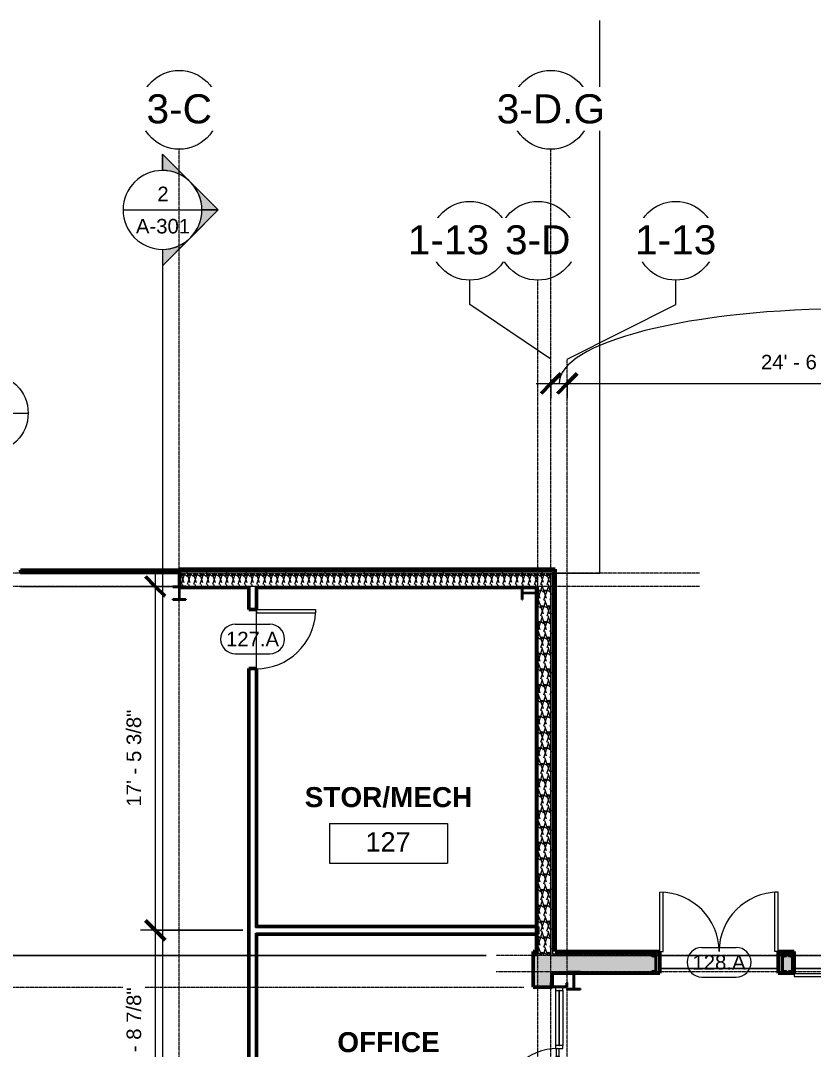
# Model space of a CAD drawing. Header units: inches. Extents: x 21592 to 24810, y -23179 to -20401.
# Drawn here: x 22459 to 22941, y -21181 to -20555 of the extents above; entities that cross this region are included whole.
import ezdxf

# ---------------------------------------------------------------- set-up
doc = ezdxf.new("R2010")
doc.units = ezdxf.units.IN
doc.header["$MEASUREMENT"] = 0
doc.linetypes.add('Grid Line 1_2_', pattern=[0.875, 0.5, -0.125, 0.125, -0.125])
for name, color, linetype, lineweight in [('A-ANNO-DIMS', 211, 'Continuous', 9), ('A-ANNO-DIMS-96', 211, 'Continuous', 9), ('A-AREA-IDEN', 2, 'Continuous', 9), ('A-DOOR', 31, 'Continuous', 13), ('A-DOOR-IDEN', 31, 'Continuous', 9), ('A-FLOR', 192, 'Continuous', 13), ('A-GLAZ-CURT', 52, 'Continuous', 9), ('A-GLAZ-CWMG', 51, 'Continuous', 9), ('A-WALL', 113, 'Continuous', 13), ('A-WALL-PATT', 111, 'Continuous', 50), ('EOP-PR', 4, 'Continuous', 9), ('G-ANNO-SYMB', 111, 'Continuous', 9), ('I-WALL', 2, 'Continuous', 13), ('L-SITE-WALL', 31, 'Continuous', 13), ('S-BEAM', 12, 'Continuous', 9), ('S-COLS', 52, 'Continuous', 9), ('S-GRID', 1, 'Continuous', 9), ('S-GRID-IDEN', 1, 'Continuous', 9)]:
    doc.layers.add(name, color=color, linetype=linetype, lineweight=lineweight)
doc.styles.add('Arial', font='arial.ttf', dxfattribs={"height": 17.703593})
doc.styles.add('Arial_1', font='arial.ttf', dxfattribs={"height": 8.851796})
doc.styles.add('Arial_2', font='arial.ttf', dxfattribs={"height": 11.802395})
doc.styles.add('Arial_B_1', font='arialbd.ttf', dxfattribs={"height": 12.177074})
doc.dimstyles.new('Linear_-_3_32__Arial', dxfattribs={"dimscale": 12, "dimtxt": 9, "dimasz": 1, "dimexe": 0.75, "dimexo": 0.5, "dimgap": 0.5, "dimtad": 1, "dimdec": 4, "dimrnd": 0.0625, "dimzin": 1, "dimdsep": 46, "dimlunit": 4, "dimtxsty": 'Arial_1', "dimblk1": 'OBLIQUE', "dimblk2": 'OBLIQUE', "dimsah": 1, "dimcen": 0.09, "dimdle": 0.75, "dimazin": 0, "dimtfac": 1, "dimtdec": 4, "dimtix": 1, "dimtmove": 0, "dimatfit": 3, "dimfxl": 1, "dimtvp": 1, "dimtfill": 1, "dimfrac": 2, "dimtolj": 1, "dimtzin": 0, "dimarcsym": 2})
doc.dimstyles.new('Linear_-_3_32__Arial_1', dxfattribs={"dimscale": 12, "dimtxt": 9, "dimasz": 1, "dimexe": 0.75, "dimexo": 0.5, "dimgap": 0.5, "dimtad": 1, "dimdec": 4, "dimrnd": 0.0625, "dimzin": 1, "dimdsep": 46, "dimlunit": 4, "dimtxsty": 'Arial_1', "dimblk1": 'OBLIQUE', "dimblk2": 'OBLIQUE', "dimsah": 1, "dimcen": 0.09, "dimdle": 0.75, "dimazin": 0, "dimtfac": 1, "dimtdec": 4, "dimtix": 1, "dimtmove": 1, "dimatfit": 3, "dimfxl": 1, "dimtvp": 1, "dimtfill": 1, "dimfrac": 2, "dimtolj": 1, "dimtzin": 0, "dimarcsym": 2})
doc.dimstyles.new('Linear_-_3_32__Arial_2', dxfattribs={"dimscale": 12, "dimtxt": 9, "dimasz": 1, "dimexe": 0.75, "dimexo": 0.5, "dimgap": 0.5, "dimtad": 1, "dimdec": 4, "dimrnd": 0.0625, "dimzin": 1, "dimdsep": 46, "dimlunit": 4, "dimtxsty": 'Arial_1', "dimblk1": 'OBLIQUE', "dimblk2": 'OBLIQUE', "dimsah": 1, "dimcen": 0.09, "dimdle": 0.75, "dimazin": 0, "dimtfac": 1, "dimtdec": 4, "dimtix": 1, "dimtmove": 0, "dimatfit": 3, "dimfxl": 1, "dimtvp": 1, "dimtfill": 1, "dimfrac": 2, "dimtolj": 1, "dimtzin": 0, "dimarcsym": 2})
doc.dimstyles.new('Linear_-_3_32__Arial_3', dxfattribs={"dimscale": 12, "dimtxt": 9, "dimasz": 1, "dimexe": 0.75, "dimexo": 0.5, "dimgap": 0.5, "dimtad": 1, "dimdec": 4, "dimrnd": 0.0625, "dimzin": 1, "dimdsep": 46, "dimlunit": 4, "dimtxsty": 'Arial_1', "dimblk1": 'OBLIQUE', "dimblk2": 'OBLIQUE', "dimsah": 1, "dimcen": 0.09, "dimdle": 0.75, "dimazin": 0, "dimtfac": 1, "dimtdec": 4, "dimtix": 1, "dimtmove": 0, "dimatfit": 3, "dimfxl": 1, "dimtvp": 1, "dimtfill": 1, "dimfrac": 2, "dimtolj": 1, "dimtzin": 0, "dimarcsym": 2})
pattern_1 = [(161.57, (0.48, 0.48), (-3.839953776, -1.544e-05), [0, -27.322, 3.034, 0]), (18.43, (-0.48, 0.48), (-3.839953776, 1.544e-05), [0, -27.322, 3.034, 0]), (108.43, (0.48, 0.48), (1.919622, -9.60052459), [9.106, -21.25]), (71.57, (-0.48, 0.48), (1.919622, 9.60052459), [9.106, -21.25])]
pattern_2 = [(0, (0, 0), (0, 12), []), (90, (0, 0), (-12, 7e-16), [])]
pattern_3 = [(45, (0, 0), (-9.503515, 9.503515), []), (45, (0, 14.4), (-9.503515, 9.503515), [])]
pattern_4 = [(0, (0, 0), (30.72, 7.68), [1.267, -21.773, 1.267, -21.773, -122.88]), (0, (0, 0), (30.72, 7.68), [-46.08, 1.267, -44.813, 1.267, -21.773, -53.76]), (0, (0, 0), (30.72, 7.68), [-115.2, 1.267, -14.093, 1.267, -37.133]), (120, (11.52, 3.84), (-22.0110751, 22.7643004), [1.267, -21.773, 1.267, -21.773, -122.88]), (120, (11.52, 3.84), (-22.0110751, 22.7643004), [-46.08, 1.267, -44.813, 1.267, -21.773, -53.76]), (120, (11.52, 3.84), (-22.0110751, 22.7643004), [-115.2, 1.267, -14.093, 1.267, -37.133]), (240, (15.36, 19.2), (-8.7089249, -30.4443004), [1.267, -21.773, 1.267, -21.773, -122.88]), (240, (15.36, 19.2), (-8.7089249, -30.4443004), [-46.08, 1.267, -44.813, 1.267, -21.773, -53.76]), (240, (15.36, 19.2), (-8.7089249, -30.4443004), [-115.2, 1.267, -14.093, 1.267, -37.133])]

# ---------------------------------------------------------------- blocks, each defined once
blk = doc.blocks.new('Struct_Xcel_Sports Complex_rvt-1-Enlarged First Floor Plan _West_')
at = {"layer": 'A-FLOR', "color": 10}
for p, q in [((22602.62, -21105.85), (22602.19, -20900.3)), ((22771.13, -21106.55), (22602.62, -21105.85)), ((22847.77, -21132.3), (22919.77, -21132.3)), ((22929.52, -21132.3), (23036.77, -21132.3))]:
    blk.add_line(p, q, dxfattribs=at)
at = {"layer": 'L-SITE-WALL', "color": 10}
for p, q in [((22847.77, -21124.3), (22919.77, -21124.3)), ((22929.52, -21124.3), (23036.77, -21124.3)), ((22919.77, -21132.3), (22847.77, -21132.3)), ((23036.77, -21132.3), (22929.52, -21132.3))]:
    blk.add_line(p, q, dxfattribs=at)
blk = doc.blocks.new('Single-Flush - 36_ x 84_-1318930-Enlarged First Floor Plan _West_')
at = {"layer": 'A-DOOR', "lineweight": 20}
for p, q in [((16, -2.37), (16, -38.39)), ((18, -2.37), (16, -2.37)), ((18, -2.37), (18, -38.39)), ((18, -38.39), (16, -38.39))]:
    blk.add_line(p, q, dxfattribs=at)
at = {"layer": 'A-DOOR', "lineweight": 9}
blk.add_arc((18, -2.37), 36.07, 180, 266.82115, dxfattribs=at)
blk = doc.blocks.new('Double-Flush - 72_ x 96_-983185-Enlarged First Floor Plan _West_')
at = {"layer": 'A-DOOR', "lineweight": 20}
for p, q in [((-36, -6.63), (-36, -42.63)), ((-36, -6.63), (-34, -6.63)), ((-34, -6.63), (-34, -42.63)), ((34, -6.63), (34, -42.57)), ((36, -6.63), (34, -6.63)), ((36, -6.63), (36, -42.63)), ((-36, -42.63), (-34, -42.63))]:
    blk.add_line(p, q, dxfattribs=at)
at = {"layer": 'A-DOOR', "lineweight": 9}
for centre, start, end in [((-36, -6.63), 270, 360), ((36, -6.63), 180, 270)]:
    blk.add_arc(centre, 36, start, end, dxfattribs=at)
blk = doc.blocks.new('Rectangular Mullion - Profile_Polycarbonate_Lower-1037133-Enlarged First Floor Plan _West_')
at = {"layer": 'A-GLAZ-CWMG'}
for p, q in [((22462.14, -20889.55), (22462.14, -20889.43)), ((22551.64, -20889.43), (22462.14, -20889.43)), ((22462.14, -20889.62), (22462.14, -20889.55)), ((22551.64, -20889.55), (22462.14, -20889.55)), ((22462.14, -20891.2), (22462.14, -20889.62)), ((22462.14, -20891.55), (22462.14, -20891.2)), ((22551.64, -20891.2), (22462.14, -20891.2)), ((22551.64, -20889.43), (22551.64, -20889.55)), ((22551.64, -20889.55), (22551.64, -20889.62)), ((22551.64, -20889.62), (22551.64, -20891.2)), ((22551.64, -20891.2), (22551.64, -20891.55))]:
    blk.add_line(p, q, dxfattribs=at)
blk = doc.blocks.new('overhead door - one-983186-Enlarged First Floor Plan _West_')
at = {"layer": 'A-DOOR'}
for p, q in [((54, -7), (-54, -7)), ((-54, -7), (-54, -8.75)), ((-54, -8.75), (54, -8.75)), ((54, -8.75), (54, -7))]:
    blk.add_line(p, q, dxfattribs=at)
blk = doc.blocks.new('Girt_C - 8_D-1279893-Enlarged First Floor Plan _West_')
at = {"layer": 'S-BEAM'}
for p, q in [((22555.27, -20891.55), (22458.52, -20891.55)), ((22458.52, -20899.55), (22551.14, -20899.55))]:
    blk.add_line(p, q, dxfattribs=at)
blk = doc.blocks.new('Door_Single_Storefront - one-1305252-Enlarged First Floor Plan _West_')
at = {"layer": 'A-DOOR'}
for p, q in [((-17.21875, 34.4375), (-17.21875, 0)), ((-12.21875, 1), (-17.21875, 1)), ((-12.21875, -0.75), (-12.21875, 1)), ((-12.21875, 1), (12.21875, 1)), ((12.21875, 0.5), (-12.21875, 0.5)), ((-12.21875, 0.5), (-12.21875, -0.25)), ((17.21875, 1), (12.21875, 1)), ((12.21875, 1), (12.21875, -0.75)), ((12.21875, -0.25), (12.21875, 0.5)), ((-17.21875, -0.75), (-12.21875, -0.75)), ((-12.21875, -0.25), (12.21875, -0.25)), ((12.21875, -0.75), (-12.21875, -0.75)), ((12.21875, -0.75), (17.21875, -0.75))]:
    blk.add_line(p, q, dxfattribs=at)
blk.add_arc((-17.21875, 0), 34.4375, 360, 90, dxfattribs=at)
blk = doc.blocks.new('System Panel - Interior Glazing-1220302-Enlarged First Floor Plan _West_')
at = {"layer": 'A-GLAZ-CURT', "lineweight": 13}
for p, q in [((16.71875, -0.5625), (-16.71875, -0.5625)), ((-16.71875, -0.5625), (-16.71875, -0.9375)), ((-16.71875, -0.9375), (16.71875, -0.9375)), ((16.71875, -0.9375), (16.71875, -0.5625))]:
    blk.add_line(p, q, dxfattribs=at)
blk = doc.blocks.new('Rectangular Mullion - Interior 1_75_ x 4_5_-1305250-Enlarged First Floor Plan _West_')
at = {"layer": 'A-GLAZ-CWMG'}
for p, q in [((22784.14, -21349.74), (22784.14, -21383.18)), ((22788.64, -21349.74), (22788.64, -21383.18))]:
    blk.add_line(p, q, dxfattribs=at)
blk = doc.blocks.new('Rectangular Mullion - Interior 1_75_ x 4_5_-1220297-Enlarged First Floor Plan _West_')
at = {"layer": 'A-GLAZ-CWMG', "lineweight": 20}
for p, q in [((-1.75, 3), (0, 3)), ((-1.75, -1.5), (-1.75, 3)), ((0, 3), (0, -1.5)), ((0, -1.5), (-1.75, -1.5))]:
    blk.add_line(p, q, dxfattribs=at)
blk = doc.blocks.new('Rectangular Mullion - Interior 1_75_ x 4_5_-1220290-Enlarged First Floor Plan _West_')
at = {"layer": 'A-GLAZ-CWMG', "lineweight": 20}
for p, q in [((-0.875, 3), (0.875, 3)), ((-0.875, -1.5), (-0.875, 3)), ((0.875, 3), (0.875, -1.5)), ((0.875, -1.5), (-0.875, -1.5))]:
    blk.add_line(p, q, dxfattribs=at)
blk = doc.blocks.new('Section - Section Head - Filled-1526-Enlarged First Floor Plan _West_')
at = {"layer": 'G-ANNO-SYMB'}
h = blk.add_hatch(color=256, dxfattribs=at)
edge = h.paths.add_edge_path(flags=0)
edge.add_line((-0.4268, 0.1768), (-0.25, 0.3536))
edge.add_line((-0.25, 0.3536), (-0.25, 0.25))
edge.add_arc((-0.25, 0), 0.25, 90, 135)
h = blk.add_hatch(color=256, dxfattribs=at)
edge = h.paths.add_edge_path(flags=0)
edge.add_arc((-0.25, 0), 0.25, 45, 90)
edge.add_line((-0.25, 0.25), (-0.25, 0.3536))
edge.add_line((-0.25, 0.3536), (-0.0732, 0.1768))
h = blk.add_hatch(color=256, dxfattribs=at)
edge = h.paths.add_edge_path(flags=0)
edge.add_arc((-0.25, 0), 0.2503, 137.9216, 180)
edge.add_line((-0.5003, 0), (-0.6036, 0))
edge.add_line((-0.6036, 0), (-0.4358, 0.1678))
h = blk.add_hatch(color=256, dxfattribs=at)
edge = h.paths.add_edge_path(flags=0)
edge.add_line((-0.0642, 0.1678), (0.1036, 0))
edge.add_line((0.1036, 0), (0.0003, 0))
edge.add_arc((-0.25, 0), 0.2503, 0, 42.0784)
for p, q in [((-0.25, 0.3536), (-0.6036, 0)), ((-0.25, 0.3536), (-0.4268, 0.1768)), ((-0.25, 0.3536), (0.1036, 0)), ((-0.25, 0.25), (-0.25, 0.3536)), ((-0.0732, 0.1768), (-0.25, 0.3536)), ((-0.25, 0.3536), (-0.25, 0.25)), ((-0.4358, 0.1678), (-0.6036, 0)), ((0.1036, 0), (-0.0642, 0.1678)), ((-0.6036, 0), (-0.5003, 0)), ((0.0003, 0), (0.1036, 0)), ((-0.5, 0), (-0.6036, 0)), ((0, 0), (0.1036, 0))]:
    blk.add_line(p, q, dxfattribs=at)
for radius, start, end in [(0.25, 360, 180), (0.25, 90, 135), (0.25, 45, 90), (0.2503, 137.9216, 180), (0.2503, 0, 42.0784), (0.25, 180, 360)]:
    blk.add_arc((-0.25, 0), radius, start, end, dxfattribs=at)
blk = doc.blocks.new('Grid - Grid Head - Circle-14747-Enlarged First Floor Plan _West_')
at = {"layer": 'S-GRID-IDEN'}
blk.add_circle((0, 0), 0.25, dxfattribs=at)
blk = doc.blocks.new('DIMBLOCK2-Enlarged First Floor Plan _West_')
at = {"layer": 'A-ANNO-DIMS-96', "lineweight": 50}
for p, q in [((22781.39, -20776.03), (22787.39, -20770.03)), ((22791.39, -20776.03), (22797.39, -20770.03)), ((22781.39, -20776.03), (22775.39, -20782.03)), ((22791.39, -20776.03), (22785.39, -20782.03))]:
    blk.add_line(p, q, dxfattribs=at)
at = {"layer": 'A-ANNO-DIMS-96'}
for p, q in [((22772.39, -20776.03), (22791.39, -20776.03)), ((22781.39, -20773.55), (22781.39, -20785.03)), ((22781.39, -20776.03), (22781.39, -20773.55)), ((22791.39, -20773.55), (22791.39, -20785.03)), ((22791.39, -20776.03), (22791.39, -20773.55))]:
    blk.add_line(p, q, dxfattribs=at)
blk.add_ellipse((22964.65, -20776.03), major_axis=(178.26, 0), ratio=0.255343, start_param=1.570796, end_param=3.141593, dxfattribs=at)
at = {"layer": 'A-ANNO-DIMS-96', "color": 0, "insert": (22964.65, -20725.96), "char_height": 8.8518, "width": 172.1354, "attachment_point": 1, "line_spacing_factor": 0.938532, "style": 'Arial_1', "bg_fill": 3, "box_fill_scale": 1.25, "bg_fill_color": 0, "bg_fill_transparency": 0}
blk.add_mtext('0\' - 10" GIRT @ 2-STORY', dxfattribs=at)
blk = doc.blocks.new('_Oblique')
at = {"color": 0, "linetype": 'ByBlock', "lineweight": -2}
blk.add_line((-0.5, -0.5), (0.5, 0.5), dxfattribs=at)
blk = doc.blocks.new('DIMBLOCK3-Enlarged First Floor Plan _West_')
at = {"layer": 'A-ANNO-DIMS-96', "lineweight": 50}
for p, q in [((22791.39, -20776.03), (22797.39, -20770.03)), ((23085.89, -20776.03), (23091.89, -20770.03)), ((22791.39, -20776.03), (22785.39, -20782.03)), ((23085.89, -20776.03), (23079.89, -20782.03))]:
    blk.add_line(p, q, dxfattribs=at)
at = {"layer": 'A-ANNO-DIMS-96'}
for p, q in [((22791.39, -20773.55), (22791.39, -20785.03)), ((22791.39, -20776.03), (22791.39, -20773.55)), ((22791.39, -20776.03), (23085.89, -20776.03)), ((23085.89, -20773.55), (23085.89, -20785.03)), ((23085.89, -20776.03), (23085.89, -20773.55))]:
    blk.add_line(p, q, dxfattribs=at)
at = {"layer": 'A-ANNO-DIMS-96', "color": 0, "insert": (22909.29, -20758.55), "char_height": 8.8518, "width": 70.4492, "attachment_point": 1, "line_spacing_factor": 0.938532, "style": 'Arial_1', "bg_fill": 3, "box_fill_scale": 1.25, "bg_fill_color": 0, "bg_fill_transparency": 0}
blk.add_mtext('24\' - 6 1/2"', dxfattribs=at)
blk = doc.blocks.new('Door Tag - Door Tag-4658-Enlarged First Floor Plan _West_')
at = {"layer": 'A-DOOR-IDEN'}
for p, q in [((-0.109375, 0.09375), (0.109375, 0.09375)), ((-0.109375, -0.09375), (0.109375, -0.09375))]:
    blk.add_line(p, q, dxfattribs=at)
for centre, start, end in [((-0.109375, 0), 90, 270), ((0.109375, 0), 270, 90)]:
    blk.add_arc(centre, 0.09375, start, end, dxfattribs=at)
blk = doc.blocks.new('DIMBLOCK8-Enlarged First Floor Plan _West_')
at = {"layer": 'A-ANNO-DIMS-96'}
for p, q in [((22540.55, -20890.55), (22540.55, -21108.93)), ((22543.04, -20899.55), (22531.55, -20899.55)), ((22540.55, -20899.55), (22543.04, -20899.55)), ((22593.77, -21108.93), (22531.55, -21108.93)), ((22540.55, -21108.93), (22593.77, -21108.93))]:
    blk.add_line(p, q, dxfattribs=at)
at = {"layer": 'A-ANNO-DIMS-96', "lineweight": 50}
for p, q in [((22540.55, -20899.55), (22534.55, -20893.55)), ((22540.55, -20899.55), (22546.55, -20905.55)), ((22540.55, -21108.93), (22534.55, -21102.93)), ((22540.55, -21108.93), (22546.55, -21114.93))]:
    blk.add_line(p, q, dxfattribs=at)
at = {"layer": 'A-ANNO-DIMS-96', "color": 0, "insert": (22523.07, -21033.59), "char_height": 8.8518, "width": 70.4492, "attachment_point": 1, "rotation": 90, "line_spacing_factor": 0.938532, "style": 'Arial_1', "bg_fill": 3, "box_fill_scale": 1.25, "bg_fill_color": 0, "bg_fill_transparency": 0}
blk.add_mtext('17\' - 5 3/8"', dxfattribs=at)
blk = doc.blocks.new('DIMBLOCK9-Enlarged First Floor Plan _West_')
at = {"layer": 'A-ANNO-DIMS-96', "lineweight": 50}
for p, q in [((22540.55, -21108.93), (22534.55, -21102.93)), ((22540.55, -21108.93), (22546.55, -21114.93)), ((22540.55, -21237.8), (22534.55, -21231.8)), ((22540.55, -21237.8), (22546.55, -21243.8))]:
    blk.add_line(p, q, dxfattribs=at)
at = {"layer": 'A-ANNO-DIMS-96'}
for p, q in [((22593.77, -21108.93), (22531.55, -21108.93)), ((22540.55, -21108.93), (22540.55, -21237.8)), ((22540.55, -21108.93), (22593.77, -21108.93)), ((22593.77, -21237.8), (22531.55, -21237.8)), ((22540.55, -21237.8), (22593.77, -21237.8))]:
    blk.add_line(p, q, dxfattribs=at)
at = {"layer": 'A-ANNO-DIMS-96', "color": 0, "insert": (22523.07, -21202.72), "char_height": 8.8518, "width": 70.4492, "attachment_point": 1, "rotation": 90, "line_spacing_factor": 0.938532, "style": 'Arial_1', "bg_fill": 3, "box_fill_scale": 1.25, "bg_fill_color": 0, "bg_fill_transparency": 0}
blk.add_mtext('10\' - 8 7/8"', dxfattribs=at)
blk = doc.blocks.new('DIMBLOCK15-Enlarged First Floor Plan _West_')
at = {"layer": 'A-ANNO-DIMS-96', "lineweight": 50}
for p, q in [((22012.71, -20891.55), (22006.71, -20885.55)), ((22012.71, -20891.55), (22018.71, -20897.55)), ((22012.71, -21124.3), (22006.71, -21118.3)), ((22012.71, -21124.3), (22018.71, -21130.3))]:
    blk.add_line(p, q, dxfattribs=at)
at = {"layer": 'A-ANNO-DIMS-96'}
for p, q in [((22012.71, -21133.3), (22012.71, -20882.55)), ((22010.22, -20891.55), (22021.71, -20891.55)), ((22012.71, -20891.55), (22010.22, -20891.55)), ((22742.02, -21124.3), (22003.71, -21124.3)), ((22012.71, -21124.3), (22742.02, -21124.3))]:
    blk.add_line(p, q, dxfattribs=at)
at = {"layer": 'A-ANNO-DIMS-96', "color": 0, "insert": (21995.23, -21037.28), "char_height": 8.8518, "width": 70.4492, "attachment_point": 1, "rotation": 90, "line_spacing_factor": 0.938532, "style": 'Arial_1', "bg_fill": 3, "box_fill_scale": 1.25, "bg_fill_color": 0, "bg_fill_transparency": 0}
blk.add_mtext('19\' - 4 3/4"', dxfattribs=at)
blk = doc.blocks.new('Room Tag - Room Tag-1304355-Enlarged First Floor Plan _West_')
at = {"layer": 'A-AREA-IDEN'}
for p, q in [((-0.375, -0.0625), (-0.375, -0.3125)), ((-0.375, -0.0625), (0.375, -0.0625)), ((0.375, -0.0625), (0.375, -0.3125)), ((-0.375, -0.3125), (0.375, -0.3125))]:
    blk.add_line(p, q, dxfattribs=at)

msp = doc.modelspace()

# ---------------------------------------------------------------- hatches: boundary and pattern name
at = {"layer": 'A-WALL-PATT', "lineweight": 9, "transparency": 33554649}
msp.add_hatch(color=256, dxfattribs=at).paths.add_polyline_path([(22555.20273, -20891.19909), (22555.20273, -20889.62429), (22458.57773, -20889.62429), (22458.57773, -20891.19909), (22533.35196, -20891.19909)], flags=0)
at = {"layer": 'A-WALL-PATT', "lineweight": 9}
h = msp.add_hatch(dxfattribs=at)
h.set_pattern_fill('FP_9', color=256, style=0, pattern_type=2)
h.set_pattern_definition(pattern_2)
h.paths.add_polyline_path([(22555.26523, -20891.55281), (22782.39023, -20891.55281), (22782.39023, -20890.55281), (22555.26523, -20890.55281)], flags=0)
h = msp.add_hatch(dxfattribs=at)
h.set_pattern_fill('FP_7', color=256, style=0, pattern_type=2)
h.set_pattern_definition(pattern_1)
h.paths.add_polyline_path([(22555.26523, -20899.55281), (22781.39023, -20899.55281), (22781.39023, -20891.55281), (22555.26523, -20891.55281)], flags=0)
h = msp.add_hatch(dxfattribs=at)
h.set_pattern_fill('FP_9', color=256, style=0, pattern_type=2)
h.set_pattern_definition(pattern_2)
h.paths.add_polyline_path([(22781.39023, -21123.30281), (22782.39023, -21123.30281), (22782.39023, -20891.55281), (22781.39023, -20891.55281), (22781.39023, -21121.80281)], flags=0)
h = msp.add_hatch(dxfattribs=at)
h.set_pattern_fill('FP_10', color=256, style=0, pattern_type=2)
h.set_pattern_definition(pattern_4)
h.paths.add_polyline_path([(22597.39999, -21524.67781), (22598.02499, -21524.67781), (22598.02499, -21519.67781), (22599.77499, -21519.67781), (22599.77499, -21519.05281), (22597.39999, -21519.05281)], flags=0)
h.paths.add_polyline_path([(22597.39999, -21487.05281), (22599.77499, -21487.05281), (22599.77499, -21486.42781), (22598.02499, -21486.42781), (22598.02499, -21287.30281), (22599.77499, -21287.30281), (22599.77499, -21286.67781), (22597.39999, -21286.67781), (22597.39999, -21484.63032)], flags=0)
h.paths.add_polyline_path([(22599.77499, -21252.24031), (22599.77499, -21251.61531), (22598.02499, -21251.61531), (22598.02499, -20950.24031), (22599.77499, -20950.24031), (22599.77499, -20949.61531), (22597.39999, -20949.61531), (22597.39999, -21252.24031)], flags=0)
h.paths.add_polyline_path([(22597.39999, -20913.61531), (22599.77499, -20913.61531), (22599.77499, -20912.99031), (22598.02499, -20912.99031), (22598.02499, -20899.55281), (22597.39999, -20899.55281), (22597.39999, -20903.64101)], flags=0)
h = msp.add_hatch(dxfattribs=at)
h.set_pattern_fill('FP_10', color=256, style=0, pattern_type=2)
h.set_pattern_definition(pattern_4)
h.paths.add_polyline_path([(22602.14999, -21524.67781), (22602.14999, -21519.05281), (22599.77499, -21519.05281), (22599.77499, -21519.67781), (22601.52499, -21519.67781), (22601.52499, -21524.67781)], flags=0)
h.paths.add_polyline_path([(22599.77499, -21487.05281), (22602.14999, -21487.05281), (22602.14999, -21437.55281), (22601.52499, -21437.55281), (22601.52499, -21486.42781), (22599.77499, -21486.42781)], flags=0)
h.paths.add_polyline_path([(22601.52499, -21434.05281), (22602.14999, -21434.05281), (22602.14999, -21292.80281), (22601.52499, -21292.80281), (22601.52499, -21329.69984)], flags=0)
h.paths.add_polyline_path([(22602.14999, -21289.30281), (22602.14999, -21286.67781), (22599.77499, -21286.67781), (22599.77499, -21287.30281), (22601.52499, -21287.30281), (22601.52499, -21289.30281)], flags=0)
h.paths.add_polyline_path([(22602.14999, -21252.24031), (22602.14999, -21239.55281), (22601.52499, -21239.55281), (22601.52499, -21251.61531), (22599.77499, -21251.61531), (22599.77499, -21252.24031)], flags=0)
h.paths.add_polyline_path([(22602.14999, -21236.05281), (22602.14999, -21110.67781), (22601.52499, -21110.67781), (22601.52499, -21236.05281)], flags=0)
h.paths.add_polyline_path([(22602.14999, -21107.17781), (22602.14999, -20949.61531), (22599.77499, -20949.61531), (22599.77499, -20950.24031), (22601.52499, -20950.24031), (22601.52499, -21107.17781)], flags=0)
h.paths.add_polyline_path([(22599.77499, -20913.61531), (22602.14999, -20913.61531), (22602.14999, -20899.55281), (22601.52499, -20899.55281), (22601.52499, -20912.99031), (22599.77499, -20912.99031)], flags=0)
h = msp.add_hatch(dxfattribs=at)
h.set_pattern_fill('FP_7', color=256, style=0, pattern_type=2)
h.set_pattern_definition(pattern_1)
h.paths.add_polyline_path([(22773.39023, -21124.30281), (22781.39023, -21124.30281), (22781.39023, -20899.55281), (22773.39023, -20899.55281), (22773.39023, -21123.30281)], flags=0)
h = msp.add_hatch(dxfattribs=at)
h.set_pattern_fill('FP_10', color=256, style=0, pattern_type=2)
h.set_pattern_definition(pattern_4)
h.paths.add_polyline_path([(22772.76523, -21107.17781), (22773.39023, -21107.17781), (22773.39023, -21106.55281), (22602.14999, -21106.55281), (22602.14999, -21107.17781), (22755.71526, -21107.17781)], flags=0)
h = msp.add_hatch(dxfattribs=at)
h.set_pattern_fill('FP_10', color=256, style=0, pattern_type=2)
h.set_pattern_definition(pattern_4)
h.paths.add_polyline_path([(22602.14999, -21111.30281), (22773.39023, -21111.30281), (22773.39023, -21107.17781), (22772.76523, -21107.17781), (22772.76523, -21110.67781), (22602.14999, -21110.67781)], flags=0)
h = msp.add_hatch(dxfattribs=at)
h.set_pattern_fill('FP_9', color=256, style=0, pattern_type=2)
h.set_pattern_definition(pattern_2)
h.paths.add_polyline_path([(24312.2584, -21124.30281), (24312.2584, -21123.30281), (23037.51523, -21123.30281), (23037.51523, -21124.30281), (23719.28959, -21124.30281)], flags=0)
h.paths.add_polyline_path([(22771.38923, -21124.30281), (22773.39023, -21124.30281), (22773.39023, -21123.30281), (22770.63923, -21123.30281), (22770.63923, -21124.30281)], flags=0)
h.paths.add_polyline_path([(22781.39023, -21124.30281), (22847.76523, -21124.30281), (22847.76523, -21123.30281), (22781.39023, -21123.30281)], flags=0)
h.paths.add_polyline_path([(22919.76523, -21124.30281), (22929.51523, -21124.30281), (22929.51523, -21123.30281), (22919.76523, -21123.30281)], flags=0)
h = msp.add_hatch(dxfattribs=at)
h.set_pattern_fill('FP_7', color=256, style=0, pattern_type=2)
h.set_pattern_definition(pattern_1)
h.paths.add_polyline_path([(23719.28959, -21134.30281), (24312.2584, -21134.30281), (24312.2584, -21124.30281), (23037.51523, -21124.30281), (23037.51523, -21134.30281), (23645.16849, -21134.30281)], flags=0)
h.paths.add_polyline_path([(22774.24554, -21134.30281), (22847.76523, -21134.30281), (22847.76523, -21124.30281), (22771.38923, -21124.30281), (22771.38923, -21134.30281)], flags=0)
h.paths.add_polyline_path([(22919.76523, -21134.30281), (22929.51523, -21134.30281), (22929.51523, -21124.30281), (22919.76523, -21124.30281)], flags=0)
h = msp.add_hatch(dxfattribs=at)
h.set_pattern_fill('FP_7', color=256, style=0, pattern_type=2)
h.set_pattern_definition(pattern_1)
h.paths.add_polyline_path([(22781.38923, -22359.55281), (22781.38923, -22350.17781), (22771.38923, -22350.17781), (22771.38923, -22359.55281)], flags=0)
h.paths.add_polyline_path([(22771.38923, -22276.55281), (22781.38923, -22276.55281), (22781.38923, -21385.17781), (22771.38923, -21385.17781), (22771.38923, -22259.28274)], flags=0)
h.paths.add_polyline_path([(22771.38923, -21143.67781), (22781.38923, -21143.67781), (22781.38923, -21134.30281), (22771.38923, -21134.30281), (22771.38923, -21136.03674)], flags=0)
at = {"layer": 'S-COLS'}
h = msp.add_hatch(dxfattribs=at)
h.set_pattern_fill('FP_6', color=256, style=0, pattern_type=2)
h.set_pattern_definition(pattern_3)
h.paths.add_polyline_path([(22551.14023, -20907.80281), (22559.14023, -20907.80281), (22559.14023, -20907.36922), (22555.97616, -20907.36922), (22555.48726, -20907.16671), (22555.28476, -20906.67781), (22555.28476, -20900.67781), (22555.48726, -20900.18891), (22555.97616, -20899.9864), (22559.14023, -20899.9864), (22559.14023, -20899.55281), (22551.14023, -20899.55281), (22551.14023, -20899.9864), (22554.30429, -20899.9864), (22554.79319, -20900.18891), (22554.99569, -20900.67781), (22554.99569, -20906.67781), (22554.79319, -20907.16671), (22554.30429, -20907.36922), (22551.14023, -20907.36922)], flags=0)
h = msp.add_hatch(dxfattribs=at)
h.set_pattern_fill('FP_6', color=256, style=0, pattern_type=2)
h.set_pattern_definition(pattern_3)
h.paths.add_polyline_path([(22772.95663, -20907.55281), (22773.39023, -20907.55281), (22773.39023, -20899.55281), (22772.95663, -20899.55281), (22772.95663, -20902.71687), (22772.75412, -20903.20577), (22772.26523, -20903.40828), (22764.76523, -20903.40828), (22764.27633, -20903.20577), (22764.07382, -20902.71687), (22764.07382, -20899.55281), (22763.64023, -20899.55281), (22763.64023, -20907.55281), (22764.07382, -20907.55281), (22764.07382, -20904.38875), (22764.27633, -20903.89985), (22764.76523, -20903.69734), (22772.26523, -20903.69734), (22772.75412, -20903.89985), (22772.95663, -20904.38875)], flags=0)
h = msp.add_hatch(dxfattribs=at)
h.set_pattern_fill('FP_6', color=256, style=0, pattern_type=2)
h.set_pattern_definition(pattern_3)
h.paths.add_polyline_path([(22845.51523, -21134.30281), (22845.51523, -21124.30281), (22842.62523, -21124.30281), (22842.75293, -21124.61111), (22843.06123, -21124.73881), (22844.98923, -21125.04418), (22844.98923, -21133.56145), (22843.06123, -21133.86681), (22842.75293, -21133.99451), (22842.62523, -21134.30281)], flags=0)
h = msp.add_hatch(dxfattribs=at)
h.set_pattern_fill('FP_6', color=256, style=0, pattern_type=2)
h.set_pattern_definition(pattern_3)
h.paths.add_polyline_path([(22922.01523, -21134.30281), (22924.90523, -21134.30281), (22924.77752, -21133.99451), (22924.46923, -21133.86681), (22922.54123, -21133.56145), (22922.54123, -21125.04418), (22924.46923, -21124.73881), (22924.77752, -21124.61111), (22924.90523, -21124.30281), (22922.01523, -21124.30281)], flags=0)
h = msp.add_hatch(dxfattribs=at)
h.set_pattern_fill('FP_6', color=256, style=0, pattern_type=2)
h.set_pattern_definition(pattern_3)
h.paths.add_polyline_path([(22928.76523, -21134.30281), (22928.76523, -21124.30281), (22925.87523, -21124.30281), (22926.00293, -21124.61111), (22926.31123, -21124.73881), (22928.23923, -21125.04418), (22928.23923, -21133.56145), (22926.31123, -21133.86681), (22926.00293, -21133.99451), (22925.87523, -21134.30281)], flags=0)
h = msp.add_hatch(dxfattribs=at)
h.set_pattern_fill('FP_6', color=256, style=0, pattern_type=2)
h.set_pattern_definition(pattern_3)
h.paths.add_polyline_path([(22791.39023, -21145.05281), (22799.39023, -21145.05281), (22799.39023, -21144.61922), (22796.22616, -21144.61922), (22795.73726, -21144.41671), (22795.53476, -21143.92781), (22795.53476, -21135.42781), (22795.73726, -21134.93891), (22796.22616, -21134.7364), (22799.39023, -21134.7364), (22799.39023, -21134.30281), (22791.39023, -21134.30281), (22791.39023, -21134.7364), (22794.55429, -21134.7364), (22795.04319, -21134.93891), (22795.24569, -21135.42781), (22795.24569, -21143.92781), (22795.04319, -21144.41671), (22794.55429, -21144.61922), (22791.39023, -21144.61922)], flags=0)
h = msp.add_hatch(dxfattribs=at)
h.set_pattern_fill('FP_6', color=256, style=0, pattern_type=2)
h.set_pattern_definition(pattern_3)
h.paths.add_polyline_path([(22791.38923, -21143.67781), (22791.38923, -21140.78781), (22791.08093, -21140.91551), (22790.95323, -21141.22381), (22790.64786, -21143.15181), (22782.13059, -21143.15181), (22781.82523, -21141.22381), (22781.69752, -21140.91551), (22781.38923, -21140.78781), (22781.38923, -21143.67781)], flags=0)

# ---------------------------------------------------------------- linework, layer by layer
at = {"layer": 'A-WALL', "lineweight": 50}
for p, q in [((22555.20273, -20889.62429), (22458.57773, -20889.62429)), ((22458.57773, -20889.62429), (22458.57773, -20891.19909)), ((22458.57773, -20891.19909), (22555.20273, -20891.19909)), ((22555.20273, -20891.19909), (22555.20273, -20889.62429))]:
    msp.add_line(p, q, dxfattribs=at)
at = {"layer": 'A-WALL'}
for p, q in [((22782.39023, -20890.55281), (22555.26523, -20890.55281)), ((22781.39023, -20891.55281), (22555.26523, -20891.55281)), ((22781.39023, -20891.55281), (22781.39023, -21124.30281)), ((22782.39023, -20890.55281), (22782.39023, -21123.30281)), ((22773.39023, -20899.55281), (22555.26523, -20899.55281)), ((22597.39999, -20899.55281), (22597.39999, -20900.30281)), ((22598.02499, -20899.55281), (22598.02499, -20912.99031)), ((22601.52499, -20912.99031), (22601.52499, -20899.55281)), ((22602.14999, -20899.55281), (22602.14999, -20900.30281)), ((22773.39023, -20899.55281), (22773.39023, -21124.30281)), ((22598.02499, -20912.99031), (22601.52499, -20912.99031)), ((22601.52499, -20950.24031), (22598.02499, -20950.24031)), ((22598.02499, -20950.24031), (22598.02499, -21251.61531)), ((22601.52499, -21107.17781), (22601.52499, -20950.24031)), ((22601.52499, -21107.17781), (22772.76523, -21107.17781)), ((22601.52499, -21236.05281), (22601.52499, -21110.67781)), ((22601.52499, -21110.67781), (22772.76523, -21110.67781)), ((22772.76523, -21110.67781), (22772.76523, -21107.17781)), ((22770.63923, -21123.30281), (22773.39023, -21123.30281)), ((22772.64023, -21123.30281), (22772.64023, -21121.80281)), ((22782.39023, -21123.30281), (22847.76523, -21123.30281)), ((22919.76523, -21123.30281), (22929.51523, -21123.30281)), ((22770.63923, -21124.30281), (22773.39023, -21124.30281)), ((22771.38923, -21143.67781), (22771.38923, -21124.30281)), ((22781.39023, -21124.30281), (22847.76523, -21124.30281)), ((22919.76523, -21124.30281), (22929.51523, -21124.30281)), ((22781.38923, -21134.30281), (22847.76523, -21134.30281)), ((22781.38923, -21134.30281), (22781.38923, -21143.67781)), ((22919.76523, -21134.30281), (22929.51523, -21134.30281))]:
    msp.add_line(p, q, dxfattribs=at)
at = {"layer": 'EOP-PR'}
for p, q in [((22811.23523, -20891.55281), (22811.23523, -20555.04742)), ((22783.89023, -20891.55281), (22811.23523, -20891.55281))]:
    msp.add_line(p, q, dxfattribs=at)
at = {"layer": 'G-ANNO-SYMB'}
for p, q in [((22520.94179, -20670.34266), (22568.94179, -20670.34266)), ((22544.94179, -20694.34266), (22544.94179, -23039.38678)), ((22415.17362, -20794.08211), (22463.17362, -20794.08211))]:
    msp.add_line(p, q, dxfattribs=at)
at = {"layer": 'I-WALL', "lineweight": 50}
for p, q in [((22597.39999, -20900.30281), (22597.39999, -20913.61531)), ((22602.14999, -20913.61531), (22602.14999, -20900.30281)), ((22597.39999, -20913.61531), (22602.14999, -20913.61531)), ((22597.39999, -20949.61531), (22597.39999, -21252.24031)), ((22602.14999, -20949.61531), (22597.39999, -20949.61531)), ((22602.14999, -21106.55281), (22602.14999, -20949.61531)), ((22773.39023, -21106.55281), (22602.14999, -21106.55281)), ((22773.39023, -21111.30281), (22773.39023, -21106.55281)), ((22602.14999, -21235.42781), (22602.14999, -21111.30281)), ((22602.14999, -21111.30281), (22773.39023, -21111.30281))]:
    msp.add_line(p, q, dxfattribs=at)
at = {"layer": 'L-SITE-WALL', "lineweight": 50}
for p, q in [((22783.89023, -20889.05281), (22555.26523, -20889.05281)), ((22555.26523, -20889.05281), (22555.26523, -20900.30281)), ((22783.89023, -21121.80281), (22783.89023, -20889.05281)), ((22555.26523, -20900.30281), (22597.39999, -20900.30281)), ((22602.14999, -20900.30281), (22772.64023, -20900.30281)), ((22772.64023, -20900.30281), (22772.64023, -21121.80281)), ((22772.64023, -21121.80281), (22770.63923, -21121.80281)), ((22770.63923, -21121.80281), (22770.63923, -21143.67781)), ((22847.76523, -21121.80281), (22783.89023, -21121.80281)), ((22847.76523, -21135.05281), (22847.76523, -21121.80281)), ((22929.51523, -21121.80281), (22919.76523, -21121.80281)), ((22919.76523, -21121.80281), (22919.76523, -21135.05281)), ((22929.51523, -21135.05281), (22929.51523, -21121.80281)), ((22782.13923, -21135.05281), (22847.76523, -21135.05281)), ((22782.13923, -21143.67781), (22782.13923, -21135.05281)), ((22919.76523, -21135.05281), (22929.51523, -21135.05281)), ((22770.63923, -21143.67781), (22782.13923, -21143.67781))]:
    msp.add_line(p, q, dxfattribs=at)
at = {"layer": 'S-COLS', "lineweight": 30}
for p, q in [((22559.14023, -20899.55281), (22551.14023, -20899.55281)), ((22551.14023, -20899.55281), (22551.14023, -20899.9864)), ((22551.14023, -20899.9864), (22554.30429, -20899.9864)), ((22554.99569, -20900.67781), (22554.99569, -20906.67781)), ((22555.28476, -20906.67781), (22555.28476, -20900.67781)), ((22555.97616, -20899.9864), (22559.14023, -20899.9864)), ((22559.14023, -20899.9864), (22559.14023, -20899.55281)), ((22764.07382, -20899.55281), (22763.64023, -20899.55281)), ((22763.64023, -20899.55281), (22763.64023, -20907.55281)), ((22764.07382, -20902.71687), (22764.07382, -20899.55281)), ((22764.07382, -20907.55281), (22764.07382, -20904.38875)), ((22772.26523, -20903.40828), (22764.76523, -20903.40828)), ((22764.76523, -20903.69734), (22772.26523, -20903.69734)), ((22773.39023, -20899.55281), (22772.95663, -20899.55281)), ((22772.95663, -20899.55281), (22772.95663, -20902.71687)), ((22772.95663, -20904.38875), (22772.95663, -20907.55281)), ((22773.39023, -20907.55281), (22773.39023, -20899.55281)), ((22554.30429, -20907.36922), (22551.14023, -20907.36922)), ((22551.14023, -20907.36922), (22551.14023, -20907.80281)), ((22551.14023, -20907.80281), (22559.14023, -20907.80281)), ((22559.14023, -20907.36922), (22555.97616, -20907.36922)), ((22559.14023, -20907.80281), (22559.14023, -20907.36922)), ((22763.64023, -20907.55281), (22764.07382, -20907.55281)), ((22772.95663, -20907.55281), (22773.39023, -20907.55281)), ((22845.51523, -21124.30281), (22842.62523, -21124.30281)), ((22843.06123, -21124.73881), (22844.98923, -21125.04418)), ((22844.98923, -21125.04418), (22844.98923, -21133.56145)), ((22845.51523, -21134.30281), (22845.51523, -21124.30281)), ((22924.90523, -21124.30281), (22922.01523, -21124.30281)), ((22922.01523, -21124.30281), (22922.01523, -21134.30281)), ((22922.54123, -21125.04418), (22924.46923, -21124.73881)), ((22922.54123, -21133.56145), (22922.54123, -21125.04418)), ((22928.76523, -21124.30281), (22925.87523, -21124.30281)), ((22926.31123, -21124.73881), (22928.23923, -21125.04418)), ((22928.23923, -21125.04418), (22928.23923, -21133.56145)), ((22928.76523, -21134.30281), (22928.76523, -21124.30281)), ((22799.39023, -21134.30281), (22791.39023, -21134.30281)), ((22791.39023, -21134.30281), (22791.39023, -21134.7364)), ((22791.39023, -21134.7364), (22794.55429, -21134.7364)), ((22795.24569, -21135.42781), (22795.24569, -21143.92781)), ((22795.53476, -21143.92781), (22795.53476, -21135.42781)), ((22796.22616, -21134.7364), (22799.39023, -21134.7364)), ((22799.39023, -21134.7364), (22799.39023, -21134.30281)), ((22842.62523, -21134.30281), (22845.51523, -21134.30281)), ((22844.98923, -21133.56145), (22843.06123, -21133.86681)), ((22922.01523, -21134.30281), (22924.90523, -21134.30281)), ((22924.46923, -21133.86681), (22922.54123, -21133.56145)), ((22925.87523, -21134.30281), (22928.76523, -21134.30281)), ((22928.23923, -21133.56145), (22926.31123, -21133.86681)), ((22781.38923, -21140.78781), (22781.38923, -21143.67781)), ((22782.13059, -21143.15181), (22781.82523, -21141.22381)), ((22790.95323, -21141.22381), (22790.64786, -21143.15181)), ((22791.38923, -21143.67781), (22791.38923, -21140.78781)), ((22781.38923, -21143.67781), (22791.38923, -21143.67781)), ((22790.64786, -21143.15181), (22782.13059, -21143.15181)), ((22794.55429, -21144.61922), (22791.39023, -21144.61922)), ((22791.39023, -21144.61922), (22791.39023, -21145.05281)), ((22791.39023, -21145.05281), (22799.39023, -21145.05281)), ((22799.39023, -21144.61922), (22796.22616, -21144.61922)), ((22799.39023, -21145.05281), (22799.39023, -21144.61922))]:
    msp.add_line(p, q, dxfattribs=at)
for centre, radius, start, end in [((22554.30429, -20900.67781), 0.69141, 0, 90), ((22555.97616, -20900.67781), 0.69141, 90, 180), ((22764.76523, -20902.71687), 0.69141, 180, 270), ((22764.76523, -20904.38875), 0.69141, 90, 180), ((22772.26523, -20902.71687), 0.69141, 270, 0), ((22772.26523, -20904.38875), 0.69141, 0, 90), ((22554.30429, -20906.67781), 0.69141, 270, 0), ((22555.97616, -20906.67781), 0.69141, 180, 270), ((22843.06123, -21124.30281), 0.436, 180, 270), ((22924.46923, -21124.30281), 0.436, 270, 0), ((22926.31123, -21124.30281), 0.436, 180, 270), ((22794.55429, -21135.42781), 0.69141, 0, 90), ((22796.22616, -21135.42781), 0.69141, 90, 180), ((22843.06123, -21134.30281), 0.436, 90, 180), ((22924.46923, -21134.30281), 0.436, 0, 90), ((22926.31123, -21134.30281), 0.436, 90, 180), ((22781.38923, -21141.22381), 0.436, 359.99999999, 89.99999999), ((22791.38923, -21141.22381), 0.436, 89.99999999, 179.99999999), ((22794.55429, -21143.92781), 0.69141, 270, 0), ((22796.22616, -21143.92781), 0.69141, 180, 270)]:
    msp.add_arc(centre, radius, start, end, dxfattribs=at)
at = {"layer": 'S-GRID', "linetype": 'Grid Line 1_2_'}
for p, q in [((22555.14023, -22972.85091), (22555.14023, -20633.37408)), ((22781.39023, -22389.5762), (22781.39023, -20761.12653)), ((22791.39023, -22389.5762), (22791.39023, -20761.12653)), ((22871.85188, -20891.55281), (21705.56096, -20891.55281)), ((22871.85188, -20899.55281), (21657.56096, -20899.55281)), ((24694.78907, -21124.30281), (22748.01523, -21124.30281)), ((24742.78907, -21134.30281), (22748.01523, -21134.30281)), ((22765.01217, -21143.80281), (21657.56096, -21143.80281))]:
    msp.add_line(p, q, dxfattribs=at)
at = {"layer": 'S-GRID'}
for p, q in [((22732.09373, -20727.98985), (22732.09373, -20713.12653)), ((22857.36517, -20727.98985), (22857.36517, -20713.12653)), ((22781.39023, -20761.12653), (22732.09373, -20727.98985)), ((22791.39023, -20761.12653), (22857.36517, -20727.98985))]:
    msp.add_line(p, q, dxfattribs=at)

# ---------------------------------------------------------------- block references
at = {"layer": 'A-DOOR'}
for name, p, rotation in [('Single-Flush - 36_ x 84_-1318930-Enlarged First Floor Plan _West_', (22599.77499, -20931.61531), 89.99999999999959), ('Double-Flush - 72_ x 96_-983185-Enlarged First Floor Plan _West_', (22883.76523, -21128.42781), 180), ('Door_Single_Storefront - one-1305252-Enlarged First Floor Plan _West_', (22785.63923, -21198.08406), 90)]:
    msp.add_blockref(name, p, dxfattribs=dict(at, rotation=rotation))
msp.add_blockref('overhead door - one-983186-Enlarged First Floor Plan _West_', (22983.51523, -21128.42781), dxfattribs=at)
at = {"layer": 'A-DOOR-IDEN', "xscale": 95.99999999999994, "yscale": 95.99999999999994, "zscale": 95.99999999999994}
for p in [(22599.77499, -20931.61531), (22883.76523, -21128.42781)]:
    msp.add_blockref('Door Tag - Door Tag-4658-Enlarged First Floor Plan _West_', p, dxfattribs=at)
at = {"layer": 'A-GLAZ-CURT', "rotation": 90}
msp.add_blockref('System Panel - Interior Glazing-1220302-Enlarged First Floor Plan _West_', (22785.63923, -21162.39656), dxfattribs=at)
at = {"layer": 'A-GLAZ-CWMG'}
for name, p in [('Rectangular Mullion - Profile_Polycarbonate_Lower-1037133-Enlarged First Floor Plan _West_', (0, 0)), ('Rectangular Mullion - Interior 1_75_ x 4_5_-1305250-Enlarged First Floor Plan _West_', (0, 204.0625))]:
    msp.add_blockref(name, p, dxfattribs=at)
at = {"layer": 'A-GLAZ-CWMG', "extrusion": (0, 0, -1), "rotation": 90}
for name, p in [('Rectangular Mullion - Interior 1_75_ x 4_5_-1220297-Enlarged First Floor Plan _West_', (-22785.63923, -21143.92781)), ('Rectangular Mullion - Interior 1_75_ x 4_5_-1220290-Enlarged First Floor Plan _West_', (-22785.63923, -21179.99031))]:
    msp.add_blockref(name, p, dxfattribs=at)
at = {"layer": 'G-ANNO-SYMB', "xscale": 95.99999999999994, "yscale": 95.99999999999994, "zscale": 95.99999999999994, "rotation": 269.9999999999996}
msp.add_blockref('Section - Section Head - Filled-1526-Enlarged First Floor Plan _West_', (22544.94179, -20694.34266), dxfattribs=at)
at = {"layer": 'G-ANNO-SYMB', "extrusion": (0, 0, -1), "xscale": 95.99999999999994, "yscale": 95.99999999999994, "zscale": 95.99999999999994, "rotation": 270.0000000000003}
msp.add_blockref('Section - Section Head - Filled-1526-Enlarged First Floor Plan _West_', (-22439.17362, -20818.08211), dxfattribs=at)
at = {"layer": 'S-BEAM'}
msp.add_blockref('Girt_C - 8_D-1279893-Enlarged First Floor Plan _West_', (0, 0), dxfattribs=at)
at = {"layer": 'S-GRID-IDEN', "xscale": 95.99999999999994, "yscale": 95.99999999999994, "zscale": 95.99999999999994}
for p in [(22555.14023, -20609.37408), (22781.39023, -20609.37408), (22732.09373, -20689.12653), (22857.36517, -20689.12653)]:
    msp.add_blockref('Grid - Grid Head - Circle-14747-Enlarged First Floor Plan _West_', p, dxfattribs=at)

# ---------------------------------------------------------------- texts
at = {"layer": 'A-AREA-IDEN', "insert": (22682.54316, -21170.9693), "char_height": 12.177074, "width": 72.432, "attachment_point": 2, "line_spacing_factor": 0.938532, "style": 'Arial_B_1'}
msp.add_mtext('OFFICE', dxfattribs=at)
at = {"layer": 'A-DOOR-IDEN', "char_height": 8.851796, "width": 38.556, "attachment_point": 2, "line_spacing_factor": 0.938532, "style": 'Arial_1'}
for s, insert in [('127.A', (22599.73367, -20927.21092)), ('128.A', (22883.7239, -21124.02342))]:
    msp.add_mtext(s, dxfattribs=dict(at, insert=insert))
at = {"layer": 'G-ANNO-SYMB', "attachment_point": 2, "line_spacing_factor": 0.938532, "style": 'Arial_1'}
for s, insert, char_height, width in [('2', (22545.24916, -20656.17353), 8.8518, 8.208), ('A-301', (22545.24916, -20675.80978), 8.851796, 39.312)]:
    msp.add_mtext(s, dxfattribs=dict(at, insert=insert, char_height=char_height, width=width))

# ---------------------------------------------------------------- next in the draw order: texts
at = {"layer": 'S-GRID-IDEN', "char_height": 17.703593, "attachment_point": 2, "line_spacing_factor": 0.938532, "style": 'Arial', "bg_fill": 3, "box_fill_scale": 1.25, "bg_fill_color": 0, "bg_fill_transparency": 0}
for s, insert, width in [('3-C', (22555.13561, -20599.93721), 47.304), ('3-D.G', (22781.38561, -20599.93721), 78.408), ('1-13.G', (22732.08912, -20679.68966), 90.072), ('1-13', (22857.36056, -20679.68966), 58.968)]:
    msp.add_mtext(s, dxfattribs=dict(at, insert=insert, width=width))

# ---------------------------------------------------------------- next in the draw order: dimensions: what is measured, and where the dimension line sits
at = {"layer": 'A-ANNO-DIMS'}
dim = msp.add_linear_dim(base=(22791.39023, -20776.031), p1=(22781.39023, -20767.54572), p2=(22791.39023, -20767.54572), dimstyle='Linear_-_3_32__Arial_1', override={"dimpost": '<>GIRT @ 2-STORY', "dimfxl": 10}, dxfattribs=at)
dim.commit()
dim.dimension.update_dxf_attribs({"geometry": 'DIMBLOCK2-Enlarged First Floor Plan _West_', "text_midpoint": (23050.7143, -20731.85621), "dimtype": 160})
dim = msp.add_linear_dim(base=(22540.5516, -21108.92781), p1=(22549.03688, -20899.55281), p2=(22599.77499, -21108.92781), angle=90, dimstyle='Linear_-_3_32__Arial_2', override={"dimpost": '<>', "dimfxl": 215.435016}, dxfattribs=at)
dim.commit()
dim.dimension.update_dxf_attribs({"geometry": 'DIMBLOCK8-Enlarged First Floor Plan _West_', "text_midpoint": (22529.97173, -21004.24031)})

# ---------------------------------------------------------------- next in the draw order: linework, layer by layer
at = {"layer": 'S-GRID', "linetype": 'Grid Line 1_2_'}
msp.add_line((22773.39023, -22389.5762), (22773.39023, -20713.12653), dxfattribs=at)

# ---------------------------------------------------------------- next in the draw order: block references
at = {"layer": 'S-GRID-IDEN', "xscale": 95.99999999999994, "yscale": 95.99999999999994, "zscale": 95.99999999999994}
msp.add_blockref('Grid - Grid Head - Circle-14747-Enlarged First Floor Plan _West_', (22773.39023, -20689.12653), dxfattribs=at)

# ---------------------------------------------------------------- next in the draw order: dimensions: what is measured, and where the dimension line sits
at = {"layer": 'A-ANNO-DIMS'}
dim = msp.add_linear_dim(base=(23085.89023, -20776.031), p1=(22791.39023, -20767.54572), p2=(23085.89023, -20767.54572), dimstyle='Linear_-_3_32__Arial', override={"dimpost": '<>', "dimfxl": 294.5}, dxfattribs=at)
dim.commit()
dim.dimension.update_dxf_attribs({"geometry": 'DIMBLOCK3-Enlarged First Floor Plan _West_', "text_midpoint": (22938.64023, -20765.45415)})
dim = msp.add_linear_dim(base=(22540.5516, -21237.80281), p1=(22599.77499, -21108.92781), p2=(22599.77499, -21237.80281), angle=90, dimstyle='Linear_-_3_32__Arial_3', override={"dimpost": '<>', "dimfxl": 128.875}, dxfattribs=at)
dim.commit()
dim.dimension.update_dxf_attribs({"geometry": 'DIMBLOCK9-Enlarged First Floor Plan _West_', "text_midpoint": (22529.97475, -21173.36531)})

# ---------------------------------------------------------------- next in the draw order: texts
at = {"layer": 'S-GRID-IDEN', "insert": (22773.38561, -20679.68966), "char_height": 17.703593, "width": 47.304, "attachment_point": 2, "line_spacing_factor": 0.938532, "style": 'Arial', "bg_fill": 3, "box_fill_scale": 1.25, "bg_fill_color": 0, "bg_fill_transparency": 0}
msp.add_mtext('3-D', dxfattribs=at)

# ---------------------------------------------------------------- next in the draw order: dimensions: what is measured, and where the dimension line sits
at = {"layer": 'A-ANNO-DIMS'}
dim = msp.add_linear_dim(base=(22012.70826, -20891.55281), p1=(22748.01523, -21124.30281), p2=(22004.22298, -20891.55281), angle=90, dimstyle='Linear_-_3_32__Arial', override={"dimpost": '<>', "dimfxl": 779.358367}, dxfattribs=at)
dim.commit()
dim.dimension.update_dxf_attribs({"geometry": 'DIMBLOCK15-Enlarged First Floor Plan _West_', "text_midpoint": (22002.12839, -21007.92781)})

# ---------------------------------------------------------------- next in the draw order: linework, layer by layer
at = {"layer": 'S-GRID', "linetype": 'Grid Line 1_2_'}
msp.add_line((22781.39023, -22389.5762), (22781.39023, -20633.37408), dxfattribs=at)

# ---------------------------------------------------------------- next in the draw order: block references
at = {"lineweight": 5}
msp.add_blockref('Struct_Xcel_Sports Complex_rvt-1-Enlarged First Floor Plan _West_', (0, 0), dxfattribs=at)
at = {"layer": 'A-AREA-IDEN', "xscale": 95.99999999999994, "yscale": 95.99999999999994, "zscale": 95.99999999999994}
msp.add_blockref('Room Tag - Room Tag-1304355-Enlarged First Floor Plan _West_', (22682.53245, -21038.02347), dxfattribs=at)

# ---------------------------------------------------------------- next in the draw order: texts
at = {"layer": 'A-AREA-IDEN', "attachment_point": 2, "line_spacing_factor": 0.938532}
for s, insert, char_height, width, style in [('STOR/MECH', (22682.54316, -21021.77428), 12.177074, 118.368, 'Arial_B_1'), ('127', (22682.25713, -21049.21656), 11.802395, 32.832, 'Arial_2')]:
    msp.add_mtext(s, dxfattribs=dict(at, insert=insert, char_height=char_height, width=width, style=style))

doc.saveas('drawing.dxf')
